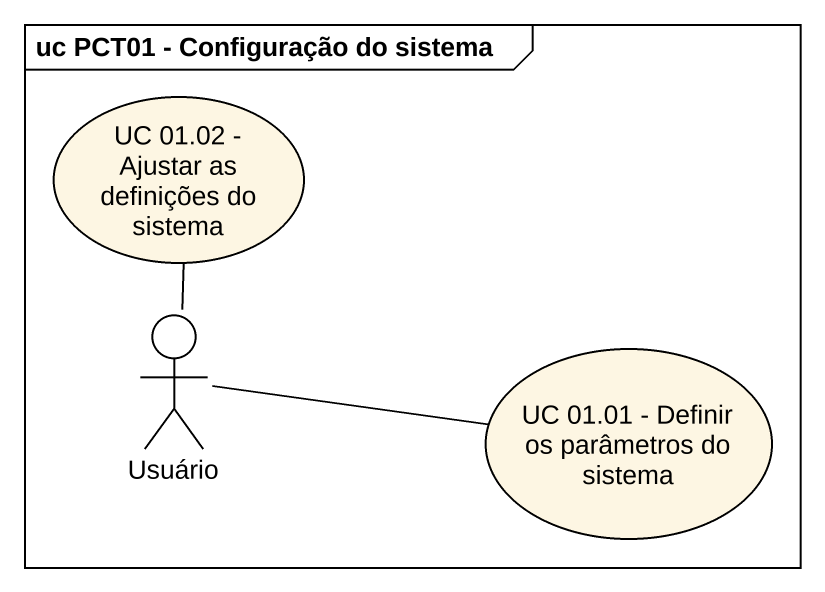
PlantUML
@startuml
mainframe uc PCT01 - Configuração do sistema
usecase "UC 01.02 - Ajustar as definições do sistema" as UC_01_02_Ajustar_as
actor Usuário
usecase "UC 01.01 - Definir os parâmetros do sistema" as UC_01_01_Definir_os
Usuário -up- UC_01_02_Ajustar_as
Usuário -right- UC_01_01_Definir_os
@enduml
